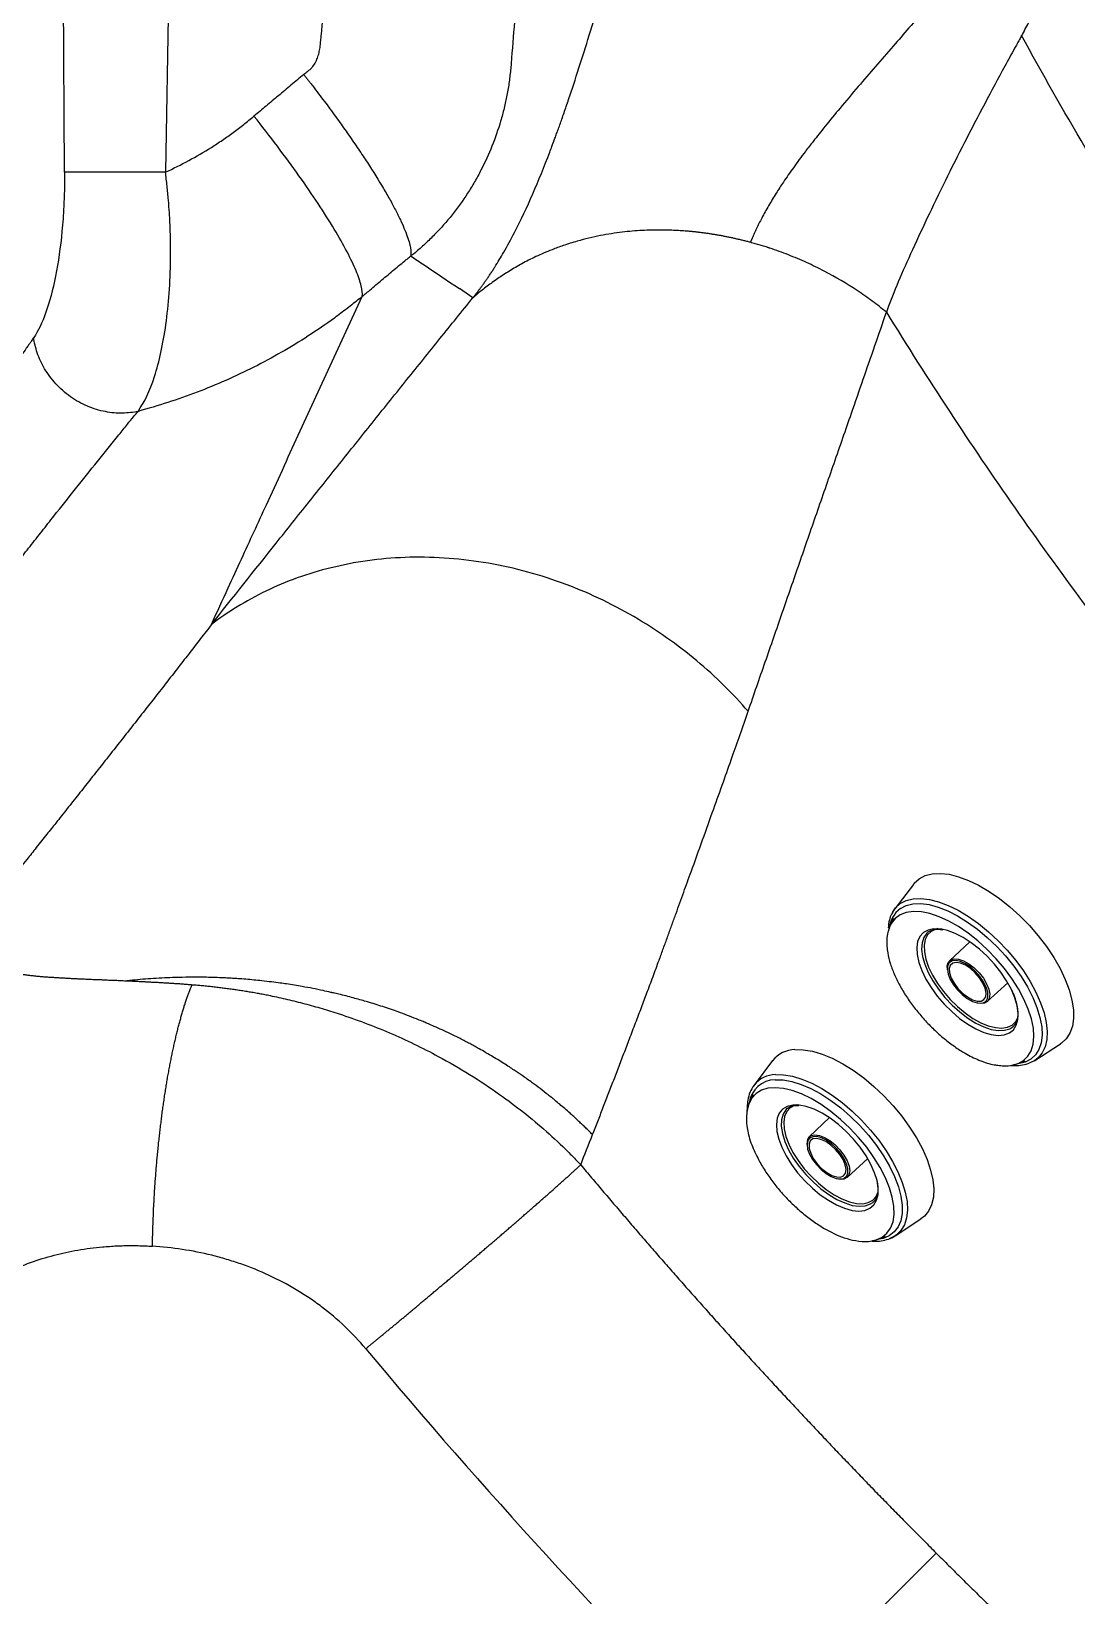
# Model space of a CAD drawing. Extents: x 398 to 508, y 623 to 782.
# Drawn here: x 464.03 to 472.69, y 697.71 to 710.67 of the extents above; entities that cross this region are included whole.
import ezdxf

# ---------------------------------------------------------------- set-up
doc = ezdxf.new("R2010")
doc.units = 0
doc.header["$MEASUREMENT"] = 0
doc.layers.add('GEOMETRY', color=2, linetype='Continuous', lineweight=25)

msp = doc.modelspace()

# ---------------------------------------------------------------- linework, layer by layer
at = {"layer": 'GEOMETRY'}
for p, q in [((464.306, 709.504), (464.242, 721.917)), ((465.341, 721.517), (465.142, 709.504)), ((466.749, 708.456), (466.772, 708.475)), ((467.688, 708.464), (467.576, 708.54)), ((471.336, 703.606), (471.182, 703.404)), ((471.162, 703.372), (471.182, 703.404)), ((471.144, 703.268), (471.133, 703.236)), ((471.144, 703.268), (471.133, 703.239)), ((471.172, 703.324), (471.144, 703.268)), ((471.803, 703.131), (471.635, 702.973)), ((471.947, 702.635), (472.118, 702.789)), ((472.158, 702.426), (472.164, 702.431)), ((472.341, 702.148), (472.554, 702.286)), ((470.169, 702.146), (470.017, 701.943)), ((472.202, 702.122), (472.261, 702.145)), ((472.309, 702.133), (472.341, 702.148)), ((470.008, 701.863), (469.981, 701.806)), ((470.292, 701.751), (470.286, 701.746)), ((470.64, 701.674), (470.473, 701.515)), ((470.476, 701.504), (470.464, 701.489)), ((470.788, 701.179), (470.958, 701.335)), ((470.781, 701.188), (470.784, 701.193)), ((471, 700.972), (471.006, 700.977)), ((471.185, 700.696), (471.398, 700.835)), ((470.992, 700.653), (471.046, 700.668)), ((471.046, 700.669), (471.105, 700.692)), ((471.524, 698.068), (469.866, 696.41))]:
    msp.add_line(p, q, dxfattribs=at)
at = {"layer": 'GEOMETRY', "flags": 128}
for points in [[(471.336, 703.606), (471.343, 703.615), (471.384, 703.652)], [(471.384, 703.652), (471.434, 703.678), (471.492, 703.693), (471.558, 703.696), (471.631, 703.689), (471.708, 703.669), (471.791, 703.639), (471.875, 703.599), (471.962, 703.548), (472.049, 703.488), (472.134, 703.421), (472.217, 703.346), (472.296, 703.265), (472.37, 703.179), (472.438, 703.09), (472.498, 703), (472.55, 702.909), (472.593, 702.819), (472.626, 702.731), (472.649, 702.647), (472.661, 702.568), (472.662, 702.496), (472.653, 702.431), (472.632, 702.374), (472.602, 702.327), (472.561, 702.29), (472.554, 702.286)], [(471.182, 703.404), (471.188, 703.411), (471.227, 703.447)], [(471.227, 703.447), (471.276, 703.473), (471.333, 703.487), (471.397, 703.49), (471.468, 703.481), (471.544, 703.462), (471.624, 703.431), (471.707, 703.391), (471.791, 703.34), (471.875, 703.281), (471.957, 703.213), (472.037, 703.139), (472.113, 703.06), (472.183, 702.976), (472.247, 702.889), (472.303, 702.801), (472.351, 702.713), (472.389, 702.626), (472.418, 702.542), (472.436, 702.462), (472.444, 702.388), (472.441, 702.321), (472.427, 702.261), (472.402, 702.21), (472.368, 702.169), (472.341, 702.148)], [(471.228, 703.406), (471.276, 703.431), (471.332, 703.445), (471.396, 703.447), (471.466, 703.438), (471.541, 703.418), (471.62, 703.387), (471.702, 703.345), (471.785, 703.294), (471.867, 703.234), (471.948, 703.166), (472.026, 703.092), (472.099, 703.013), (472.167, 702.929), (472.228, 702.843), (472.281, 702.756), (472.325, 702.67), (472.359, 702.585), (472.384, 702.504), (472.398, 702.427), (472.401, 702.357), (472.393, 702.294), (472.375, 702.239), (472.346, 702.194), (472.308, 702.158), (472.26, 702.133), (472.204, 702.12), (472.192, 702.118)], [(472.251, 702.656), (472.205, 702.741), (472.151, 702.826), (472.089, 702.91), (472.021, 702.99), (471.948, 703.067), (471.87, 703.137), (471.79, 703.201), (471.709, 703.256), (471.628, 703.302), (471.549, 703.338), (471.473, 703.364), (471.402, 703.378), (471.336, 703.382), (471.277, 703.373), (471.227, 703.354), (471.185, 703.324), (471.153, 703.283), (471.144, 703.268)], [(471.57, 703.234), (471.557, 703.236), (471.503, 703.237), (471.457, 703.227), (471.419, 703.206), (471.39, 703.174), (471.371, 703.132), (471.364, 703.082), (471.367, 703.024), (471.381, 702.96), (471.405, 702.892), (471.439, 702.822), (471.482, 702.751), (471.533, 702.681), (471.59, 702.614), (471.653, 702.552), (471.718, 702.496), (471.786, 702.448), (471.853, 702.409), (471.919, 702.38), (471.981, 702.362), (472.038, 702.355), (472.088, 702.36), (472.131, 702.376), (472.164, 702.402), (472.188, 702.439), (472.201, 702.486), (472.204, 702.54), (472.195, 702.601), (472.176, 702.667), (472.147, 702.736), (472.147, 702.736)], [(471.45, 703.205), (471.446, 703.201), (471.421, 703.166), (471.407, 703.122), (471.403, 703.069), (471.411, 703.009), (471.43, 702.944), (471.458, 702.876), (471.497, 702.806), (471.543, 702.737), (471.597, 702.669), (471.657, 702.606), (471.72, 702.549), (471.786, 702.498), (471.853, 702.457), (471.918, 702.425), (471.981, 702.404), (472.038, 702.395), (472.089, 702.397), (472.133, 702.41), (472.158, 702.426)], [(471.482, 703.216), (471.453, 703.187), (471.434, 703.149), (471.425, 703.101), (471.427, 703.046), (471.439, 702.986), (471.462, 702.92), (471.495, 702.853), (471.536, 702.785), (471.585, 702.718), (471.64, 702.653), (471.701, 702.594), (471.764, 702.541), (471.829, 702.496), (471.894, 702.46), (471.956, 702.434), (472.015, 702.419), (472.068, 702.415), (472.115, 702.422), (472.153, 702.44), (472.183, 702.469), (472.202, 702.508), (472.203, 702.513)], [(471.539, 703.239), (471.521, 703.234), (471.482, 703.216)], [(472.147, 702.736), (472.108, 702.807), (472.061, 702.878), (472.006, 702.946), (471.946, 703.011), (471.882, 703.07), (471.815, 703.122), (471.748, 703.166), (471.681, 703.2), (471.617, 703.224), (471.57, 703.234)], [(471.617, 702.897), (471.616, 702.93), (471.625, 702.96), (471.645, 702.98), (471.673, 702.989), (471.71, 702.986), (471.751, 702.972), (471.795, 702.947), (471.839, 702.914), (471.879, 702.873), (471.915, 702.828), (471.942, 702.782), (471.96, 702.737), (471.968, 702.696), (471.964, 702.662), (471.949, 702.637), (471.925, 702.622), (471.892, 702.619), (471.87, 702.623)], [(471.617, 702.922), (471.617, 702.901), (471.624, 702.862), (471.641, 702.819), (471.667, 702.775), (471.701, 702.732), (471.74, 702.693), (471.782, 702.661), (471.824, 702.637), (471.863, 702.624), (471.898, 702.621), (471.912, 702.624)], [(471.632, 702.908), (471.635, 702.872), (471.648, 702.83), (471.672, 702.787), (471.704, 702.744), (471.742, 702.705), (471.783, 702.673), (471.824, 702.65), (471.863, 702.639), (471.896, 702.639), (471.92, 702.651), (471.935, 702.673), (471.938, 702.706), (471.93, 702.745), (471.912, 702.787), (471.883, 702.831), (471.848, 702.873), (471.808, 702.908), (471.766, 702.936), (471.726, 702.953), (471.69, 702.959), (471.661, 702.953), (471.641, 702.935), (471.632, 702.908)], [(471.953, 702.677), (471.951, 702.714), (471.939, 702.755), (471.917, 702.799), (471.887, 702.843), (471.85, 702.884), (471.81, 702.92), (471.767, 702.948), (471.726, 702.967), (471.689, 702.975), (471.657, 702.972), (471.643, 702.965)], [(472.202, 702.122), (472.247, 702.147), (472.284, 702.182), (472.311, 702.228), (472.328, 702.283), (472.334, 702.346), (472.329, 702.416), (472.313, 702.492), (472.287, 702.572), (472.251, 702.656)], [(470.355, 702.237), (470.424, 702.236), (470.5, 702.224), (470.58, 702.2), (470.664, 702.165), (470.75, 702.12), (470.837, 702.066), (470.924, 702.003), (471.009, 701.932), (471.09, 701.855), (471.168, 701.772), (471.239, 701.686), (471.304, 701.596), (471.362, 701.506), (471.41, 701.415), (471.449, 701.326), (471.478, 701.24), (471.497, 701.159), (471.504, 701.083), (471.501, 701.014), (471.487, 700.953), (471.462, 700.9), (471.427, 700.858), (471.398, 700.835)], [(472.164, 702.111), (472.201, 702.122), (472.202, 702.122)], [(472.341, 702.148), (472.324, 702.139), (472.313, 702.133)], [(470.19, 701.987), (470.256, 701.986), (470.328, 701.973), (470.405, 701.949), (470.486, 701.915), (470.568, 701.87), (470.652, 701.816), (470.734, 701.754), (470.814, 701.684), (470.891, 701.609), (470.963, 701.528), (471.029, 701.444), (471.088, 701.358), (471.138, 701.271), (471.179, 701.186), (471.211, 701.102), (471.232, 701.023), (471.243, 700.948), (471.242, 700.881), (471.231, 700.82), (471.209, 700.769), (471.177, 700.727), (471.135, 700.695), (471.084, 700.674), (471.053, 700.667)], [(470.193, 702.03), (470.261, 702.028), (470.334, 702.016), (470.412, 701.992), (470.494, 701.958), (470.577, 701.914), (470.662, 701.86), (470.746, 701.798), (470.828, 701.728), (470.907, 701.652), (470.981, 701.571), (471.049, 701.486), (471.11, 701.399), (471.164, 701.311), (471.208, 701.224), (471.243, 701.138), (471.268, 701.056), (471.283, 700.978), (471.286, 700.907), (471.279, 700.843), (471.261, 700.787), (471.233, 700.74), (471.195, 700.703), (471.185, 700.696)], [(471.161, 701.014), (471.138, 701.093), (471.104, 701.175), (471.061, 701.26), (471.009, 701.345), (470.949, 701.429), (470.882, 701.51), (470.809, 701.587), (470.733, 701.659), (470.653, 701.725), (470.572, 701.782), (470.49, 701.831), (470.41, 701.87), (470.333, 701.898), (470.259, 701.916), (470.192, 701.922), (470.131, 701.917), (470.078, 701.901), (470.033, 701.874), (469.998, 701.836), (469.973, 701.788), (469.959, 701.732), (469.958, 701.728)], [(470.372, 701.78), (470.336, 701.778), (470.29, 701.767), (470.253, 701.744), (470.225, 701.712), (470.208, 701.669), (470.201, 701.618), (470.205, 701.56), (470.22, 701.496), (470.246, 701.428), (470.281, 701.358), (470.325, 701.287), (470.377, 701.218), (470.436, 701.151), (470.499, 701.09), (470.565, 701.035), (470.633, 700.989), (470.7, 700.951), (470.766, 700.923), (470.828, 700.906), (470.885, 700.9), (470.934, 700.906), (470.976, 700.923), (471.009, 700.951), (471.031, 700.989), (471.043, 701.036), (471.045, 701.091), (471.035, 701.152), (471.035, 701.152)], [(470.286, 701.746), (470.279, 701.738), (470.256, 701.702), (470.243, 701.656), (470.241, 701.602), (470.251, 701.542), (470.271, 701.477), (470.302, 701.408), (470.341, 701.339), (470.39, 701.27), (470.445, 701.203), (470.505, 701.141), (470.57, 701.085), (470.636, 701.036), (470.703, 700.996), (470.768, 700.967), (470.83, 700.947), (470.887, 700.94), (470.937, 700.943), (470.98, 700.959), (471, 700.972)], [(470.369, 701.779), (470.352, 701.774), (470.315, 701.754), (470.287, 701.724), (470.269, 701.684), (470.262, 701.636), (470.265, 701.58), (470.28, 701.519), (470.304, 701.453), (470.338, 701.386), (470.381, 701.318), (470.432, 701.251), (470.488, 701.188), (470.549, 701.13), (470.613, 701.079), (470.679, 701.035), (470.743, 701.001), (470.806, 700.976), (470.864, 700.963), (470.917, 700.961), (470.962, 700.97), (470.999, 700.99), (471.027, 701.02), (471.045, 701.06), (471.045, 701.061)], [(471.035, 701.152), (471.014, 701.218), (470.984, 701.287), (470.944, 701.358), (470.896, 701.428), (470.841, 701.496), (470.78, 701.56), (470.715, 701.618), (470.647, 701.669), (470.579, 701.712), (470.513, 701.745), (470.449, 701.767), (470.389, 701.778), (470.372, 701.78)], [(470.464, 701.489), (470.461, 701.483), (470.455, 701.452), (470.46, 701.414), (470.475, 701.372), (470.5, 701.328), (470.532, 701.285), (470.571, 701.245), (470.612, 701.211), (470.655, 701.186), (470.695, 701.17), (470.731, 701.165), (470.758, 701.17)], [(470.467, 701.508), (470.489, 701.525), (470.519, 701.532), (470.557, 701.527), (470.599, 701.51), (470.644, 701.484), (470.687, 701.448), (470.727, 701.407), (470.761, 701.362), (470.787, 701.315), (470.803, 701.271), (470.808, 701.232), (470.802, 701.2), (470.785, 701.177), (470.759, 701.165), (470.724, 701.164), (470.711, 701.167)], [(470.482, 701.481), (470.472, 701.454), (470.473, 701.419), (470.485, 701.379), (470.507, 701.335), (470.539, 701.292), (470.576, 701.253), (470.618, 701.22), (470.659, 701.196), (470.699, 701.183), (470.732, 701.182), (470.758, 701.193), (470.774, 701.214), (470.778, 701.245), (470.772, 701.283), (470.754, 701.326), (470.727, 701.369), (470.692, 701.411), (470.652, 701.447), (470.611, 701.476), (470.57, 701.494), (470.533, 701.502), (470.503, 701.497), (470.482, 701.481)], [(470.784, 701.193), (470.792, 701.215), (470.793, 701.249), (470.783, 701.289), (470.763, 701.333), (470.734, 701.377), (470.698, 701.419), (470.658, 701.456), (470.616, 701.486), (470.574, 701.506), (470.535, 701.517), (470.502, 701.516), (470.477, 701.505), (470.476, 701.504)], [(470.758, 701.17), (470.761, 701.171), (470.781, 701.188)], [(470.996, 700.655), (471.028, 700.662), (471.077, 700.684), (471.117, 700.716), (471.147, 700.759), (471.167, 700.811), (471.176, 700.872), (471.174, 700.94), (471.161, 701.014)], [(471.185, 700.696), (471.147, 700.676), (471.134, 700.671)]]:
    msp.add_lwpolyline(points, dxfattribs=at)
at = {"layer": 'GEOMETRY'}
for centre, radius, start, end in [((471.369, 703.221), 0.233, 127.2675, 176.7444), ((471.677, 702.916), 0.0599, 125.0883, 174.7499), ((471.896, 702.679), 0.0575, 286.8032, 358.3775), ((470.359, 701.995), 0.242, 90.9179, 141.5879), ((470.195, 701.767), 0.221, 91.2597, 172.3044), ((470.197, 701.8), 0.23, 90.8763, 141.6295), ((470.552, 701.459), 0.0985, 150.0693, 191.5702)]:
    msp.add_arc(centre, radius, start, end, dxfattribs=at)
msp.add_ellipse((507.181, 733.725), major_axis=(37.315, 37.315), ratio=0.984922, start_param=3.054204, end_param=3.141593, dxfattribs=at)
for points, knots in [([(466.287, 710.313), (466.298, 710.322), (466.31, 710.332), (466.328, 710.346), (466.333, 710.35), (466.345, 710.359), (466.35, 710.365), (466.365, 710.381), (466.374, 710.394), (466.389, 710.421), (466.395, 710.435), (466.406, 710.463), (466.41, 710.478), (466.417, 710.508), (466.42, 710.523), (466.423, 710.545), (466.424, 710.553), (466.425, 710.568), (466.428, 710.591), (466.442, 710.735), (466.456, 710.871), (466.491, 711.235), (466.515, 711.478), (466.584, 712.206), (466.629, 712.692), (466.72, 713.663), (466.766, 714.148), (466.837, 714.876), (466.861, 715.119), (466.897, 715.483), (466.909, 715.604), (466.934, 715.847), (466.946, 715.968), (466.958, 716.089)], [0, 0, 0, 0, 0.007812, 0.007812, 0.011719, 0.011719, 0.015625, 0.015625, 0.023437, 0.023437, 0.03125, 0.03125, 0.039062, 0.039062, 0.046875, 0.046875, 0.050781, 0.050781, 0.054687, 0.0625, 0.125, 0.125, 0.25, 0.25, 0.5, 0.5, 0.75, 0.75, 0.875, 0.875, 0.9375, 0.9375, 1, 1, 1, 1]), ([(468.22, 715.896), (468.22, 715.78), (468.22, 715.665), (468.22, 715.434), (468.219, 715.319), (468.216, 714.972), (468.213, 714.742), (468.199, 714.05), (468.185, 713.588), (468.148, 712.665), (468.125, 712.204), (468.085, 711.513), (468.07, 711.282), (468.038, 710.822), (468.02, 710.592), (468.001, 710.362)], [0, 0, 0, 0, 0.0625, 0.0625, 0.125, 0.125, 0.25, 0.25, 0.5, 0.5, 0.75, 0.75, 0.875, 0.875, 1, 1, 1, 1]), ([(468.364, 709.776), (468.369, 709.788), (468.378, 709.814), (468.393, 709.854), (468.408, 709.898), (468.425, 709.945), (468.443, 709.996), (468.461, 710.05), (468.481, 710.108), (468.523, 710.235), (468.588, 710.433), (468.673, 710.706), (468.758, 710.983), (468.864, 711.332), (468.982, 711.719), (469.126, 712.172), (469.271, 712.6), (469.409, 712.973), (469.522, 713.26), (469.615, 713.483), (469.696, 713.667), (469.757, 713.798), (469.791, 713.871), (469.827, 713.945), (469.87, 714.033), (469.925, 714.14), (469.978, 714.243), (470.032, 714.341), (470.084, 714.436), (470.137, 714.527), (470.188, 714.613), (470.238, 714.696), (470.272, 714.75), (470.289, 714.776)], [0, 0, 0, 0, 0.008115, 0.016892, 0.026332, 0.036436, 0.047205, 0.058643, 0.070749, 0.083527, 0.138282, 0.193222, 0.248281, 0.303367, 0.398967, 0.473652, 0.566472, 0.647373, 0.691219, 0.735064, 0.779047, 0.801066, 0.813388, 0.823104, 0.845504, 0.867216, 0.88824, 0.908578, 0.92823, 0.947198, 0.965481, 0.983081, 1, 1, 1, 1]), ([(472.252, 710.671), (472.262, 710.689), (472.282, 710.726), (472.313, 710.78), (472.344, 710.834), (472.376, 710.889), (472.407, 710.942), (472.439, 710.996), (472.472, 711.049), (472.504, 711.102), (472.537, 711.155), (472.57, 711.208), (472.603, 711.26), (472.637, 711.313), (472.671, 711.365), (472.705, 711.417), (472.739, 711.468), (472.774, 711.52), (472.808, 711.571), (472.843, 711.622), (472.878, 711.673), (472.914, 711.723), (472.949, 711.774), (472.985, 711.824), (473.021, 711.874), (473.057, 711.924), (473.093, 711.974), (473.129, 712.024), (473.166, 712.074), (473.203, 712.123), (473.239, 712.172), (473.276, 712.222), (473.314, 712.271), (473.351, 712.32), (473.388, 712.368), (473.426, 712.417), (473.463, 712.466), (473.501, 712.514), (473.539, 712.563), (473.577, 712.611), (473.615, 712.659), (473.653, 712.708), (473.691, 712.756), (473.729, 712.804), (473.768, 712.852), (473.806, 712.9), (473.845, 712.948), (473.883, 712.996), (473.922, 713.043), (473.96, 713.091), (473.999, 713.139), (474.038, 713.187), (474.077, 713.234), (474.115, 713.282), (474.154, 713.33), (474.193, 713.377), (474.232, 713.425), (474.271, 713.473), (474.309, 713.52), (474.371, 713.597), (474.456, 713.701), (474.564, 713.835), (474.672, 713.969), (474.779, 714.103), (474.886, 714.238), (474.992, 714.374), (475.061, 714.465), (475.096, 714.51)], [0, 0, 0, 0, 0.012899, 0.025792, 0.03868, 0.051563, 0.064443, 0.077319, 0.090192, 0.103063, 0.115931, 0.128797, 0.141662, 0.154526, 0.167389, 0.180251, 0.193113, 0.205975, 0.218837, 0.231699, 0.244562, 0.257426, 0.27029, 0.283156, 0.296023, 0.308892, 0.321762, 0.334635, 0.347509, 0.360385, 0.373263, 0.386143, 0.399026, 0.41191, 0.424796, 0.437685, 0.450575, 0.463467, 0.47636, 0.489255, 0.502151, 0.515048, 0.527947, 0.540847, 0.553749, 0.566653, 0.579559, 0.592467, 0.605377, 0.618288, 0.631202, 0.644117, 0.657035, 0.669953, 0.682873, 0.695794, 0.708716, 0.721638, 0.73456, 0.747482, 0.783569, 0.819652, 0.855733, 0.891808, 0.927876, 0.963941, 1, 1, 1, 1]), ([(472.999, 713.054), (472.992, 713.041), (472.978, 713.013), (472.955, 712.971), (472.932, 712.927), (472.908, 712.883), (472.883, 712.838), (472.858, 712.792), (472.831, 712.745), (472.803, 712.698), (472.774, 712.649), (472.745, 712.599), (472.714, 712.549), (472.682, 712.498), (472.65, 712.446), (472.613, 712.389), (472.56, 712.307), (472.476, 712.181), (472.349, 711.999), (472.176, 711.763), (471.969, 711.496), (471.769, 711.25), (471.594, 711.041), (471.445, 710.867), (471.303, 710.703), (471.111, 710.482), (470.919, 710.261), (470.734, 710.042), (470.61, 709.891), (470.515, 709.772), (470.427, 709.657), (470.344, 709.545), (470.264, 709.43), (470.207, 709.343), (470.167, 709.277), (470.136, 709.226), (470.107, 709.175), (470.081, 709.126), (470.057, 709.08), (470.036, 709.038), (470.018, 708.997), (470.001, 708.959), (469.991, 708.935), (469.986, 708.923)], [0, 0, 0, 0, 0.007717, 0.015649, 0.023794, 0.032154, 0.040727, 0.049513, 0.058513, 0.067725, 0.077151, 0.086789, 0.096641, 0.106706, 0.116986, 0.127479, 0.140746, 0.166193, 0.203785, 0.253519, 0.316125, 0.378777, 0.420494, 0.462044, 0.503421, 0.540996, 0.627397, 0.674755, 0.715916, 0.750892, 0.77413, 0.812638, 0.847233, 0.874576, 0.890121, 0.905686, 0.921245, 0.936933, 0.950624, 0.963779, 0.976395, 0.98847, 1, 1, 1, 1]), ([(472.252, 710.671), (472.249, 710.665), (472.243, 710.654), (472.236, 710.642), (472.232, 710.636), (472.232, 710.635)], [0.500362264, 0.500362264, 0.500362264, 0.500362264, 0.50390625, 0.5078125, 0.508335282, 0.508335282, 0.508335282, 0.508335282]), ([(472.232, 710.635), (472.229, 710.63), (472.223, 710.619), (472.211, 710.596), (472.194, 710.566), (472.154, 710.494), (472.066, 710.332), (471.926, 710.072), (471.758, 709.751), (471.597, 709.429), (471.446, 709.116), (471.309, 708.822), (471.193, 708.558), (471.135, 708.41), (471.112, 708.344)], [0.5083353, 0.5083353, 0.5083353, 0.5083353, 0.5117188, 0.515625, 0.5234375, 0.53125, 0.5625, 0.625, 0.6875, 0.75, 0.8125, 0.875, 0.9375, 1, 1, 1, 1]), ([(484.086, 698.807), (483.774, 698.977), (483.466, 699.151), (482.856, 699.511), (482.554, 699.697), (481.659, 700.269), (481.076, 700.671), (480.222, 701.307), (479.941, 701.524), (479.525, 701.859), (479.386, 701.971), (479.113, 702.199), (478.977, 702.314), (478.306, 702.894), (477.788, 703.375), (476.791, 704.371), (476.312, 704.885), (475.391, 705.947), (474.95, 706.494), (474.106, 707.622), (473.703, 708.202), (473.224, 708.949), (473.129, 709.099), (472.942, 709.402), (472.85, 709.554), (472.578, 710.014), (472.402, 710.323), (472.232, 710.635)], [0, 0, 0, 0, 0.0625, 0.0625, 0.125, 0.125, 0.25, 0.25, 0.3125, 0.3125, 0.34375, 0.34375, 0.375, 0.375, 0.5, 0.5, 0.625, 0.625, 0.75, 0.75, 0.875, 0.875, 0.90625, 0.90625, 0.9375, 0.9375, 1, 1, 1, 1]), ([(466.287, 710.313), (466.252, 710.283), (466.182, 710.225), (466.078, 710.138), (465.976, 710.052), (465.909, 709.996), (465.875, 709.968)], [0, 0, 0, 0, 0.256262, 0.508349, 0.756261, 1, 1, 1, 1]), ([(466.287, 710.313), (466.292, 710.306), (466.303, 710.292), (466.319, 710.272), (466.334, 710.253), (466.348, 710.235), (466.361, 710.218), (466.373, 710.202), (466.398, 710.169), (466.434, 710.122), (466.498, 710.037), (466.573, 709.934), (466.66, 709.811), (466.74, 709.695), (466.841, 709.543), (466.929, 709.401), (467.004, 709.271), (467.053, 709.18), (467.093, 709.097), (467.126, 709.022), (467.151, 708.955), (467.164, 708.91), (467.17, 708.881), (467.173, 708.865), (467.175, 708.85), (467.175, 708.836), (467.175, 708.823), (467.174, 708.815), (467.174, 708.811)], [0, 0, 0, 0, 0.010402, 0.020325, 0.02977, 0.038736, 0.047224, 0.055233, 0.062763, 0.095353, 0.125255, 0.190936, 0.250702, 0.314762, 0.375319, 0.500409, 0.563615, 0.625115, 0.688276, 0.7502, 0.813041, 0.875018, 0.896005, 0.916929, 0.937791, 0.95859, 0.979326, 1, 1, 1, 1]), ([(468.001, 710.362), (467.999, 710.344), (467.997, 710.325), (467.993, 710.289), (467.991, 710.27), (467.983, 710.215), (467.977, 710.179), (467.963, 710.106), (467.955, 710.07), (467.938, 709.998), (467.928, 709.963), (467.876, 709.786), (467.822, 709.65), (467.738, 709.488), (467.721, 709.456), (467.684, 709.392), (467.664, 709.36), (467.604, 709.268), (467.561, 709.208), (467.47, 709.094), (467.422, 709.039), (467.345, 708.961), (467.319, 708.935), (467.278, 708.897), (467.265, 708.885), (467.237, 708.861), (467.223, 708.849), (467.209, 708.837)], [0, 0, 0, 0, 0.03125, 0.03125, 0.0625, 0.0625, 0.125, 0.125, 0.1875, 0.1875, 0.25, 0.25, 0.5, 0.5, 0.5625, 0.5625, 0.625, 0.625, 0.75, 0.75, 0.875, 0.875, 0.9375, 0.9375, 0.96875, 0.96875, 1, 1, 1, 1]), ([(465.142, 709.504), (465.272, 709.564), (465.399, 709.632), (465.553, 709.729), (465.583, 709.749), (465.644, 709.79), (465.703, 709.832), (465.761, 709.876), (465.804, 709.91), (465.819, 709.922), (465.847, 709.945), (465.861, 709.956), (465.875, 709.968)], [0, 0, 0, 0, 0.5, 0.5, 0.625, 0.625, 0.75, 0.875, 0.875, 0.9375, 0.9375, 1, 1, 1, 1]), ([(466.772, 708.475), (466.774, 708.498), (466.771, 708.527), (466.754, 708.598), (466.74, 708.64), (466.701, 708.734), (466.676, 708.787), (466.615, 708.903), (466.58, 708.965), (466.499, 709.099), (466.455, 709.17), (466.357, 709.318), (466.304, 709.395), (466.191, 709.554), (466.131, 709.635), (466.007, 709.801), (465.942, 709.884), (465.875, 709.968)], [0, 0, 0, 0, 0.125, 0.125, 0.25, 0.25, 0.375, 0.375, 0.5, 0.5, 0.625, 0.625, 0.75, 0.75, 0.875, 0.875, 1, 1, 1, 1]), ([(467.706, 708.486), (467.711, 708.492), (467.721, 708.506), (467.737, 708.526), (467.752, 708.547), (467.768, 708.569), (467.785, 708.592), (467.801, 708.615), (467.818, 708.639), (467.835, 708.665), (467.852, 708.691), (467.888, 708.748), (467.95, 708.85), (468.057, 709.046), (468.186, 709.319), (468.285, 709.566), (468.344, 709.721), (468.357, 709.756), (468.364, 709.776)], [0, 0, 0, 0, 0.020172, 0.040779, 0.061819, 0.083293, 0.105199, 0.127536, 0.150303, 0.173499, 0.197122, 0.221169, 0.326829, 0.459197, 0.695035, 0.930455, 0.962166, 1, 1, 1, 1]), ([(464.306, 709.504), (464.306, 709.478), (464.306, 709.452), (464.306, 709.413), (464.305, 709.4), (464.305, 709.373), (464.305, 709.36), (464.304, 709.321), (464.303, 709.298), (464.301, 709.256), (464.3, 709.239), (464.298, 709.186), (464.296, 709.151), (464.291, 709.083), (464.288, 709.049), (464.272, 708.882), (464.254, 708.756), (464.209, 708.53), (464.182, 708.429), (464.121, 708.258), (464.087, 708.187), (464.051, 708.134)], [0, 0, 0, 0, 0.03125, 0.03125, 0.046875, 0.046875, 0.0625, 0.0625, 0.09375, 0.09375, 0.125, 0.125, 0.1875, 0.1875, 0.25, 0.25, 0.5, 0.5, 0.75, 0.75, 1, 1, 1, 1]), ([(465.142, 709.504), (465.102, 709.504), (465.061, 709.504), (464.975, 709.504), (464.931, 709.504), (464.843, 709.504), (464.799, 709.504), (464.712, 709.504), (464.67, 709.504), (464.59, 709.504), (464.552, 709.504), (464.484, 709.504), (464.452, 709.504), (464.397, 709.504), (464.374, 709.504), (464.334, 709.504), (464.318, 709.504), (464.306, 709.504)], [0, 0, 0, 0, 0.125, 0.125, 0.25, 0.25, 0.375, 0.375, 0.5, 0.5, 0.625, 0.625, 0.75, 0.75, 0.875, 0.875, 1, 1, 1, 1]), ([(464.915, 707.523), (464.965, 707.594), (465.012, 707.692), (465.09, 707.934), (465.123, 708.079), (465.168, 708.406), (465.182, 708.589), (465.185, 708.834), (465.185, 708.884), (465.183, 708.985), (465.181, 709.035), (465.178, 709.114), (465.176, 709.139), (465.172, 709.2), (465.17, 709.235), (465.165, 709.292), (465.163, 709.312), (465.159, 709.351), (465.157, 709.37), (465.151, 709.428), (465.147, 709.466), (465.142, 709.504)], [0, 0, 0, 0, 0.25, 0.25, 0.5, 0.5, 0.75, 0.75, 0.8125, 0.8125, 0.875, 0.875, 0.90625, 0.90625, 0.9375, 0.9375, 0.953125, 0.953125, 0.96875, 0.96875, 1, 1, 1, 1]), ([(469.986, 708.923), (469.976, 708.925), (469.956, 708.931), (469.926, 708.938), (469.896, 708.945), (469.866, 708.952), (469.837, 708.959), (469.807, 708.965), (469.777, 708.971), (469.748, 708.977), (469.719, 708.982), (469.69, 708.987), (469.661, 708.991), (469.632, 708.996), (469.603, 709), (469.574, 709.003), (469.545, 709.007), (469.517, 709.01), (469.489, 709.013), (469.46, 709.015), (469.432, 709.017), (469.404, 709.019), (469.377, 709.021), (469.349, 709.022), (469.321, 709.023), (469.294, 709.024), (469.267, 709.024), (469.199, 709.025), (469.084, 709.022), (468.919, 709.008), (468.739, 708.98), (468.576, 708.941), (468.442, 708.899), (468.35, 708.865), (468.254, 708.825), (468.152, 708.778), (468.059, 708.727), (467.99, 708.685), (467.941, 708.654), (467.894, 708.623), (467.849, 708.591), (467.806, 708.56), (467.765, 708.528), (467.726, 708.496), (467.701, 708.475), (467.689, 708.464)], [0, 0, 0, 0, 0.012466, 0.024866, 0.037202, 0.049474, 0.061682, 0.073827, 0.085909, 0.097929, 0.109888, 0.121785, 0.133622, 0.145398, 0.157113, 0.168769, 0.180365, 0.191902, 0.203379, 0.214798, 0.226157, 0.237458, 0.248701, 0.259885, 0.271011, 0.282079, 0.293088, 0.30404, 0.3649, 0.432834, 0.507839, 0.589949, 0.640672, 0.681808, 0.713335, 0.770533, 0.821839, 0.846491, 0.870452, 0.893724, 0.916314, 0.938228, 0.959474, 0.980061, 1, 1, 1, 1]), ([(467.209, 708.837), (467.209, 708.837), (467.209, 708.837), (467.209, 708.837), (467.208, 708.836), (467.207, 708.835), (467.206, 708.834), (467.206, 708.834), (467.206, 708.834), (467.206, 708.834)], [-0.00000006, -0.00000006, -0.00000006, -0.00000006, 0, 0, 0, 0.00009834481, 0.00009834481, 0.00009834481, 0.0000984048, 0.0000984048, 0.0000984048, 0.0000984048]), ([(471.112, 708.344), (471.075, 708.375), (470.997, 708.436), (470.829, 708.554), (470.647, 708.662), (470.452, 708.756), (470.326, 708.81), (470.224, 708.848), (470.172, 708.866), (470.144, 708.875), (470.14, 708.876), (470.135, 708.878), (470.13, 708.88), (470.12, 708.883), (470.099, 708.89), (470.066, 708.9), (470.032, 708.91), (470.006, 708.917), (469.992, 708.921), (469.986, 708.923)], [0, 0, 0, 0, 0.125, 0.25, 0.5, 0.625, 0.75, 0.8125, 0.873047, 0.875, 0.878906, 0.882812, 0.886719, 0.890625, 0.90625, 0.9375, 0.96875, 0.984375, 1, 1, 1, 1]), ([(466.772, 708.475), (466.774, 708.477), (466.776, 708.479), (466.78, 708.482), (466.782, 708.484), (466.788, 708.489), (466.793, 708.493), (466.805, 708.503), (466.814, 708.51), (466.839, 708.531), (466.856, 708.545), (466.906, 708.588), (466.939, 708.616), (467.006, 708.672), (467.039, 708.7), (467.09, 708.742), (467.107, 708.755), (467.132, 708.776), (467.14, 708.783), (467.153, 708.793), (467.157, 708.796), (467.164, 708.801), (467.166, 708.803), (467.17, 708.806), (467.172, 708.808), (467.175, 708.81)], [0, 0, 0, 0, 0.015625, 0.015625, 0.03125, 0.03125, 0.0625, 0.0625, 0.125, 0.125, 0.25, 0.25, 0.5, 0.5, 0.75, 0.75, 0.875, 0.875, 0.9375, 0.9375, 0.96875, 0.96875, 0.984375, 0.984375, 1, 1, 1, 1]), ([(467.174, 708.811), (467.174, 708.811), (467.174, 708.81), (467.174, 708.81), (467.174, 708.81)], [0, 0, 0, 0, 0.496736, 1, 1, 1, 1]), ([(467.175, 708.81), (467.211, 708.785), (467.248, 708.76), (467.382, 708.67), (467.479, 708.605), (467.576, 708.54), (467.576, 708.54), (467.576, 708.54)], [0.1625658, 0.1625658, 0.1625658, 0.1625658, 0.3175073, 0.3175073, 0.7362243, 0.7362243, 0.7362244, 0.7362244, 0.7362244, 0.7362244]), ([(466.749, 708.456), (466.715, 708.429), (466.68, 708.401), (466.611, 708.348), (466.576, 708.322), (466.47, 708.244), (466.398, 708.195), (466.252, 708.1), (466.177, 708.055), (466.027, 707.969), (465.951, 707.928), (465.721, 707.812), (465.564, 707.743), (465.244, 707.621), (465.081, 707.569), (464.915, 707.523)], [0, 0, 0, 0, 0.0625, 0.0625, 0.125, 0.125, 0.25, 0.25, 0.375, 0.375, 0.5, 0.5, 0.75, 0.75, 1, 1, 1, 1]), ([(465.523, 705.758), (465.569, 705.859), (465.652, 706.04), (465.77, 706.297), (465.875, 706.526), (466.032, 706.868), (466.242, 707.325), (466.507, 707.9), (466.683, 708.284), (466.772, 708.475)], [0, 0, 0, 0, 0.1117883, 0.1991859, 0.2834948, 0.3647091, 0.5764395, 0.7882029, 1, 1, 1, 1]), ([(465.523, 705.758), (465.701, 705.982), (465.88, 706.207), (466.149, 706.545), (466.239, 706.658), (466.419, 706.883), (466.509, 706.996), (466.689, 707.221), (466.78, 707.334), (466.96, 707.56), (467.051, 707.673), (467.187, 707.843), (467.233, 707.899), (467.324, 708.012), (467.369, 708.069), (467.506, 708.238), (467.597, 708.351), (467.688, 708.464)], [0, 0, 0, 0, 0.25, 0.25, 0.375, 0.375, 0.5, 0.5, 0.625, 0.625, 0.75, 0.75, 0.8125, 0.8125, 0.875, 0.875, 1, 1, 1, 1]), ([(467.689, 708.464), (467.691, 708.468), (467.697, 708.475), (467.703, 708.482), (467.706, 708.486)], [0, 0, 0, 0, 0.496872, 1, 1, 1, 1]), ([(469.967, 705.039), (469.991, 705.107), (470.038, 705.244), (470.109, 705.448), (470.18, 705.652), (470.274, 705.924), (470.392, 706.266), (470.535, 706.678), (470.655, 707.025), (470.751, 707.301), (470.832, 707.533), (470.92, 707.788), (471.017, 708.067), (471.081, 708.252), (471.112, 708.344)], [0, 0, 0, 0, 0.062935, 0.125523, 0.187764, 0.249659, 0.374557, 0.499431, 0.624435, 0.688331, 0.749527, 0.834421, 0.917912, 1, 1, 1, 1]), ([(471.112, 708.344), (471.453, 707.791), (471.808, 707.25), (472.547, 706.193), (472.931, 705.678), (473.729, 704.672), (474.142, 704.181), (474.997, 703.225), (475.439, 702.76), (476.352, 701.854), (476.823, 701.413), (477.551, 700.772), (477.798, 700.562), (478.173, 700.251), (478.299, 700.148), (478.553, 699.945), (478.68, 699.844), (479.319, 699.346), (479.841, 698.964), (480.906, 698.232), (481.449, 697.882), (482.002, 697.548)], [0, 0, 0, 0, 0.125, 0.125, 0.25, 0.25, 0.375, 0.375, 0.5, 0.5, 0.625, 0.625, 0.6875, 0.6875, 0.71875, 0.71875, 0.75, 0.75, 0.875, 0.875, 1, 1, 1, 1]), ([(464.051, 708.134), (464.043, 708.122), (464.035, 708.112), (464.021, 708.09), (464.015, 708.082), (464.003, 708.065), (463.996, 708.055), (463.962, 708.007), (463.934, 707.969), (463.853, 707.853), (463.798, 707.776), (463.632, 707.542), (463.52, 707.384), (463.181, 706.903), (462.949, 706.573), (462.714, 706.229)], [0, 0, 0, 0, 0.03125, 0.03125, 0.046875, 0.046875, 0.0625, 0.0625, 0.125, 0.125, 0.25, 0.25, 0.5, 0.5, 1, 1, 1, 1]), ([(464.915, 707.523), (464.875, 707.514), (464.832, 707.509), (464.741, 707.507), (464.693, 707.511), (464.595, 707.53), (464.545, 707.545), (464.447, 707.587), (464.4, 707.613), (464.311, 707.676), (464.27, 707.712), (464.198, 707.791), (464.167, 707.833), (464.115, 707.919), (464.095, 707.964), (464.066, 708.051), (464.056, 708.094), (464.051, 708.134)], [0, 0, 0, 0, 0.125, 0.125, 0.25, 0.25, 0.375, 0.375, 0.5, 0.5, 0.625, 0.625, 0.75, 0.75, 0.875, 0.875, 1, 1, 1, 1]), ([(463.483, 705.708), (463.499, 705.729), (463.532, 705.772), (463.58, 705.836), (463.629, 705.9), (463.678, 705.963), (463.727, 706.027), (463.776, 706.09), (463.825, 706.153), (463.874, 706.216), (463.923, 706.28), (463.972, 706.343), (464.021, 706.405), (464.07, 706.468), (464.12, 706.531), (464.169, 706.594), (464.262, 706.711), (464.399, 706.883), (464.548, 707.07), (464.668, 707.219), (464.739, 707.307), (464.792, 707.373), (464.832, 707.423), (464.873, 707.473), (464.902, 707.508), (464.915, 707.523)], [0, 0, 0, 0, 0.033075, 0.066252, 0.099534, 0.13292, 0.16641, 0.200005, 0.233705, 0.26751, 0.301422, 0.335439, 0.369563, 0.403793, 0.438131, 0.472576, 0.507128, 0.632797, 0.760825, 0.824079, 0.887728, 0.913094, 0.938615, 0.973962, 1, 1, 1, 1]), ([(469.967, 705.039), (469.842, 705.183), (469.7, 705.325), (469.462, 705.523), (469.379, 705.587), (469.205, 705.71), (469.114, 705.768), (468.926, 705.878), (468.828, 705.929), (468.628, 706.023), (468.526, 706.066), (468.316, 706.142), (468.209, 706.175), (467.994, 706.231), (467.885, 706.254), (467.667, 706.289), (467.558, 706.302), (467.341, 706.315), (467.233, 706.317), (467.021, 706.309), (466.916, 706.3), (466.712, 706.271), (466.612, 706.252), (466.418, 706.204), (466.324, 706.176), (466.143, 706.111), (466.056, 706.074), (465.807, 705.954), (465.656, 705.86), (465.523, 705.758)], [0, 0, 0, 0, 0.125, 0.125, 0.1875, 0.1875, 0.25, 0.25, 0.3125, 0.3125, 0.375, 0.375, 0.4375, 0.4375, 0.5, 0.5, 0.5625, 0.5625, 0.625, 0.625, 0.6875, 0.6875, 0.75, 0.75, 0.8125, 0.8125, 0.875, 0.875, 1, 1, 1, 1]), ([(465.523, 705.758), (465.493, 705.719), (465.433, 705.641), (465.343, 705.525), (465.253, 705.409), (465.162, 705.292), (465.071, 705.175), (464.979, 705.058), (464.887, 704.941), (464.794, 704.823), (464.702, 704.705), (464.609, 704.588), (464.515, 704.469), (464.422, 704.351), (464.328, 704.233), (464.241, 704.122), (464.155, 704.015), (464.076, 703.914), (464.002, 703.822), (463.948, 703.754), (463.912, 703.708), (463.876, 703.662), (463.82, 703.591), (463.749, 703.5), (463.664, 703.392), (463.57, 703.271), (463.463, 703.135), (463.354, 702.996), (463.255, 702.869), (463.166, 702.754), (463.109, 702.681), (463.082, 702.647)], [0, 0, 0, 0, 0.036905, 0.073879, 0.110923, 0.148038, 0.185225, 0.222485, 0.259819, 0.297228, 0.334713, 0.372272, 0.409906, 0.447615, 0.485397, 0.523252, 0.552971, 0.588272, 0.619481, 0.641295, 0.653724, 0.663231, 0.686042, 0.722143, 0.751646, 0.790683, 0.839886, 0.885411, 0.927266, 0.96546, 1, 1, 1, 1]), ([(468.991, 702.343), (469.008, 702.387), (469.041, 702.473), (469.089, 702.6), (469.137, 702.727), (469.186, 702.858), (469.231, 702.981), (469.27, 703.089), (469.304, 703.182), (469.337, 703.274), (469.37, 703.365), (469.402, 703.453), (469.433, 703.54), (469.464, 703.626), (469.517, 703.77), (469.589, 703.972), (469.678, 704.219), (469.76, 704.449), (469.833, 704.654), (469.901, 704.849), (469.945, 704.974), (469.967, 705.039)], [0, 0, 0, 0, 0.050107, 0.097936, 0.143488, 0.194824, 0.245533, 0.280972, 0.315789, 0.349984, 0.383557, 0.416509, 0.44884, 0.480551, 0.511641, 0.609874, 0.704098, 0.786252, 0.862828, 0.929725, 1, 1, 1, 1]), ([(471.181, 703.403), (471.163, 703.375), (471.135, 703.329), (471.129, 703.269), (471.127, 703.247)], [0, 0, 0, 0, 0.6275173, 1, 1, 1, 1]), ([(471.133, 703.236), (471.13, 703.227), (471.12, 703.201), (471.115, 703.152), (471.115, 703.094), (471.124, 703.027), (471.143, 702.948), (471.18, 702.853), (471.227, 702.759), (471.284, 702.665), (471.35, 702.574), (471.425, 702.485), (471.505, 702.403), (471.59, 702.327), (471.677, 702.261), (471.754, 702.212), (471.821, 702.176), (471.882, 702.148), (471.944, 702.126), (471.993, 702.113), (472.018, 702.11), (472.024, 702.109)], [0, 0, 0, 0, 0.027427, 0.080412, 0.127302, 0.168152, 0.236681, 0.302296, 0.366322, 0.429535, 0.492722, 0.555896, 0.619068, 0.682253, 0.745147, 0.806743, 0.847065, 0.888275, 0.939209, 0.984808, 1, 1, 1, 1]), ([(471.451, 703.204), (471.456, 703.209), (471.469, 703.221), (471.498, 703.23), (471.535, 703.236), (471.565, 703.232), (471.579, 703.23)], [0, 0, 0, 0, 0.212842, 0.486007, 0.747172, 1, 1, 1, 1]), ([(463.914, 702.868), (463.918, 702.868), (463.926, 702.866), (463.938, 702.864), (463.951, 702.862), (463.963, 702.86), (463.976, 702.858), (463.989, 702.856), (464.003, 702.855), (464.016, 702.853), (464.03, 702.851), (464.044, 702.85), (464.059, 702.848), (464.073, 702.847), (464.088, 702.845), (464.103, 702.844), (464.118, 702.843), (464.134, 702.841), (464.15, 702.84), (464.165, 702.839), (464.181, 702.838), (464.198, 702.837), (464.214, 702.836), (464.231, 702.835), (464.248, 702.834), (464.265, 702.833), (464.282, 702.832), (464.299, 702.831), (464.317, 702.83), (464.334, 702.829), (464.352, 702.828), (464.37, 702.827), (464.389, 702.826), (464.407, 702.825), (464.425, 702.824), (464.444, 702.823), (464.463, 702.823), (464.482, 702.822), (464.501, 702.821), (464.52, 702.82), (464.54, 702.819), (464.559, 702.818), (464.579, 702.818), (464.599, 702.817), (464.619, 702.816), (464.639, 702.815), (464.659, 702.814), (464.679, 702.813), (464.699, 702.812), (464.72, 702.812), (464.74, 702.811), (464.761, 702.81), (464.782, 702.809), (464.803, 702.808), (464.817, 702.807), (464.824, 702.807)], [0, 0, 0, 0, 0.018922, 0.0378139, 0.0566785, 0.0755183, 0.0943361, 0.1131344, 0.1319155, 0.1506817, 0.1694353, 0.1881784, 0.206913, 0.2256411, 0.2443644, 0.2630846, 0.2818035, 0.3005227, 0.3192434, 0.3379673, 0.3566955, 0.3754292, 0.3941696, 0.4129176, 0.4316743, 0.4504405, 0.4692169, 0.4880043, 0.5068033, 0.5256144, 0.5444381, 0.5632747, 0.5821246, 0.6009881, 0.6198652, 0.6387562, 0.657661, 0.6765796, 0.6955119, 0.7144578, 0.7334171, 0.7523895, 0.7713746, 0.7903721, 0.8093815, 0.8284024, 0.8474342, 0.8664763, 0.885528, 0.9045888, 0.9236578, 0.9427342, 0.9618173, 0.9809062, 1, 1, 1, 1]), ([(468.678, 701.533), (468.669, 701.542), (468.651, 701.561), (468.623, 701.588), (468.594, 701.616), (468.561, 701.647), (468.527, 701.679), (468.488, 701.714), (468.45, 701.748), (468.408, 701.783), (468.374, 701.812), (468.342, 701.838), (468.301, 701.87), (468.246, 701.914), (468.174, 701.967), (468.103, 702.018), (468.039, 702.061), (467.988, 702.095), (467.943, 702.124), (467.893, 702.155), (467.839, 702.187), (467.782, 702.22), (467.731, 702.249), (467.688, 702.273), (467.637, 702.3), (467.553, 702.343), (467.458, 702.389), (467.373, 702.427), (467.325, 702.448), (467.298, 702.46), (467.28, 702.467), (467.257, 702.477), (467.186, 702.505), (467.078, 702.547), (466.942, 702.593), (466.841, 702.625), (466.764, 702.647), (466.71, 702.662), (466.652, 702.678), (466.596, 702.692), (466.552, 702.702), (466.528, 702.708), (466.517, 702.71), (466.492, 702.716), (466.411, 702.734), (466.289, 702.758), (466.171, 702.777), (466.086, 702.789), (466.018, 702.798), (465.923, 702.809), (465.831, 702.818), (465.75, 702.824), (465.705, 702.827), (465.682, 702.828), (465.672, 702.829), (465.67, 702.829), (465.666, 702.829), (465.656, 702.83), (465.636, 702.831), (465.57, 702.834), (465.47, 702.837), (465.341, 702.837), (465.202, 702.834), (465.044, 702.827), (464.919, 702.817), (464.846, 702.809), (464.831, 702.808), (464.824, 702.807)], [0, 0, 0, 0, 0.0095042, 0.018999, 0.0284852, 0.0379638, 0.0519824, 0.0617994, 0.0758098, 0.0890056, 0.1011485, 0.1078434, 0.1184097, 0.1387776, 0.1582383, 0.1823937, 0.2017631, 0.2131951, 0.2262067, 0.2401999, 0.2549901, 0.271502, 0.2869967, 0.2971807, 0.3062654, 0.328102, 0.3645286, 0.3816943, 0.3941019, 0.4017614, 0.4030201, 0.4074307, 0.4195684, 0.4577535, 0.4899213, 0.5212326, 0.5335603, 0.5468569, 0.5611211, 0.5763487, 0.5881892, 0.5927704, 0.5942215, 0.5958334, 0.6113046, 0.6528477, 0.6843109, 0.6966575, 0.7138614, 0.7332069, 0.7648533, 0.7803683, 0.7909661, 0.7966465, 0.7972506, 0.797734, 0.7982173, 0.7999773, 0.8047885, 0.812771, 0.8473172, 0.876421, 0.9047355, 0.9471235, 0.9895083, 0.9947542, 1, 1, 1, 1]), ([(464.824, 702.807), (464.834, 702.807), (464.854, 702.806), (464.885, 702.804), (464.916, 702.803), (464.947, 702.801), (464.978, 702.8), (465.009, 702.798), (465.041, 702.796), (465.072, 702.795), (465.104, 702.793), (465.136, 702.791), (465.168, 702.789), (465.2, 702.787), (465.233, 702.785), (465.265, 702.783), (465.298, 702.78), (465.33, 702.778), (465.352, 702.776), (465.363, 702.775)], [0, 0, 0, 0, 0.058305, 0.116693, 0.175161, 0.233706, 0.292324, 0.351012, 0.409766, 0.468582, 0.527456, 0.586383, 0.645359, 0.704377, 0.763435, 0.822543, 0.881688, 0.940849, 1, 1, 1, 1]), ([(465.034, 700.609), (465.034, 700.618), (465.034, 700.635), (465.035, 700.661), (465.036, 700.687), (465.036, 700.713), (465.037, 700.74), (465.038, 700.766), (465.039, 700.792), (465.04, 700.819), (465.041, 700.845), (465.042, 700.871), (465.043, 700.898), (465.044, 700.924), (465.046, 700.951), (465.047, 700.977), (465.049, 701.004), (465.05, 701.03), (465.052, 701.057), (465.053, 701.083), (465.055, 701.11), (465.057, 701.137), (465.059, 701.163), (465.061, 701.189), (465.063, 701.216), (465.065, 701.242), (465.067, 701.269), (465.069, 701.295), (465.072, 701.321), (465.074, 701.348), (465.077, 701.374), (465.079, 701.4), (465.082, 701.426), (465.084, 701.452), (465.087, 701.478), (465.09, 701.504), (465.093, 701.529), (465.096, 701.555), (465.099, 701.581), (465.102, 701.606), (465.105, 701.631), (465.108, 701.657), (465.111, 701.682), (465.114, 701.707), (465.118, 701.732), (465.121, 701.757), (465.125, 701.781), (465.128, 701.806), (465.132, 701.83), (465.135, 701.854), (465.139, 701.878), (465.143, 701.902), (465.147, 701.926), (465.151, 701.95), (465.154, 701.973), (465.158, 701.997), (465.162, 702.02), (465.166, 702.043), (465.171, 702.066), (465.175, 702.088), (465.179, 702.111), (465.183, 702.133), (465.188, 702.155), (465.192, 702.177), (465.196, 702.198), (465.201, 702.22), (465.205, 702.241), (465.21, 702.262), (465.215, 702.283), (465.219, 702.303), (465.224, 702.324), (465.229, 702.344), (465.233, 702.364), (465.238, 702.383), (465.243, 702.403), (465.248, 702.422), (465.253, 702.441), (465.258, 702.459), (465.263, 702.478), (465.268, 702.496), (465.273, 702.514), (465.278, 702.531), (465.283, 702.549), (465.288, 702.566), (465.293, 702.583), (465.298, 702.599), (465.304, 702.615), (465.309, 702.631), (465.314, 702.647), (465.319, 702.663), (465.325, 702.678), (465.33, 702.693), (465.336, 702.707), (465.341, 702.721), (465.346, 702.735), (465.352, 702.749), (465.357, 702.762), (465.361, 702.771), (465.363, 702.775)], [0, 0, 0, 0, 0.010415, 0.02083, 0.031246, 0.041661, 0.052077, 0.062492, 0.072908, 0.083324, 0.09374, 0.104156, 0.114572, 0.124988, 0.135404, 0.14582, 0.156237, 0.166653, 0.177069, 0.187486, 0.197902, 0.208319, 0.218736, 0.229152, 0.239569, 0.249986, 0.260403, 0.27082, 0.281237, 0.291654, 0.302071, 0.312488, 0.322905, 0.333322, 0.34374, 0.354157, 0.364574, 0.374991, 0.385409, 0.395826, 0.406243, 0.416661, 0.427078, 0.437495, 0.447913, 0.45833, 0.468748, 0.479165, 0.489583, 0.5, 0.510417, 0.520835, 0.531252, 0.54167, 0.552087, 0.562505, 0.572922, 0.583339, 0.593757, 0.604174, 0.614591, 0.625009, 0.635426, 0.645843, 0.65626, 0.666678, 0.677095, 0.687512, 0.697929, 0.708346, 0.718763, 0.72918, 0.739597, 0.750014, 0.760431, 0.770847, 0.781264, 0.791681, 0.802098, 0.812514, 0.822931, 0.833347, 0.843763, 0.85418, 0.864596, 0.875012, 0.885428, 0.895844, 0.90626, 0.916676, 0.927092, 0.937508, 0.947923, 0.958339, 0.968754, 0.97917, 0.989585, 1, 1, 1, 1]), ([(465.363, 702.775), (465.377, 702.774), (465.406, 702.772), (465.449, 702.768), (465.492, 702.764), (465.535, 702.759), (465.578, 702.754), (465.621, 702.749), (465.664, 702.743), (465.707, 702.737), (465.75, 702.731), (465.793, 702.724), (465.836, 702.717), (465.879, 702.71), (465.922, 702.702), (465.965, 702.694), (466.042, 702.678), (466.152, 702.654), (466.296, 702.618), (466.439, 702.578), (466.675, 702.504), (467.001, 702.382), (467.36, 702.209), (467.662, 702.034), (467.897, 701.878), (468.108, 701.72), (468.298, 701.561), (468.43, 701.437), (468.512, 701.355), (468.547, 701.319), (468.569, 701.295), (468.581, 701.283)], [0, 0, 0, 0, 0.0121353, 0.0242684, 0.0363943, 0.0485142, 0.0606308, 0.0727467, 0.0848638, 0.0969824, 0.1091052, 0.121234, 0.1333698, 0.145514, 0.1576679, 0.1698328, 0.1820101, 0.2230655, 0.2641777, 0.3052452, 0.346188, 0.4685999, 0.5914056, 0.6735806, 0.7551383, 0.8228934, 0.89072, 0.9588508, 0.972561, 0.9862887, 1, 1, 1, 1]), ([(472.145, 702.738), (472.15, 702.727), (472.165, 702.695), (472.184, 702.644), (472.197, 702.588), (472.202, 702.538), (472.198, 702.495), (472.187, 702.461), (472.174, 702.439), (472.162, 702.431), (472.158, 702.428)], [0, 0, 0, 0, 0.0755292, 0.2188429, 0.36135, 0.5028937, 0.644018, 0.7858909, 0.9323912, 1, 1, 1, 1]), ([(468.678, 701.533), (468.693, 701.569), (468.722, 701.643), (468.765, 701.754), (468.809, 701.868), (468.854, 701.984), (468.899, 702.102), (468.945, 702.222), (468.976, 702.302), (468.991, 702.343)], [0, 0, 0, 0, 0.136006, 0.274298, 0.414875, 0.557735, 0.702877, 0.850299, 1, 1, 1, 1]), ([(472.024, 702.109), (472.04, 702.107), (472.079, 702.101), (472.141, 702.103), (472.181, 702.116), (472.202, 702.122)], [0, 0, 0, 0, 0.229873, 0.594798, 1, 1, 1, 1]), ([(472.142, 702.107), (472.147, 702.106), (472.176, 702.103), (472.225, 702.107), (472.276, 702.116), (472.301, 702.129), (472.309, 702.133)], [0, 0, 0, 0, 0.08655, 0.448286, 0.827696, 1, 1, 1, 1]), ([(470.017, 701.942), (470.004, 701.923), (469.98, 701.886), (469.965, 701.823), (469.958, 701.776), (469.96, 701.749), (469.961, 701.742)], [0, 0, 0, 0, 0.34409, 0.64959, 0.917137, 1, 1, 1, 1]), ([(469.957, 701.722), (469.955, 701.701), (469.95, 701.661), (469.957, 701.595), (469.97, 701.53), (469.989, 701.467), (470.015, 701.403), (470.05, 701.33), (470.098, 701.246), (470.161, 701.154), (470.232, 701.064), (470.311, 700.98), (470.395, 700.901), (470.482, 700.831), (470.57, 700.771), (470.657, 700.723), (470.744, 700.684), (470.84, 700.655), (470.923, 700.647), (470.975, 700.649), (470.992, 700.653), (470.992, 700.653)], [0, 0, 0, 0, 0.050723, 0.101769, 0.144048, 0.188631, 0.230594, 0.271886, 0.332547, 0.392448, 0.45233, 0.512206, 0.572087, 0.631988, 0.691621, 0.75003, 0.807154, 0.871789, 0.952761, 0.999515, 1, 1, 1, 1]), ([(469.98, 701.806), (469.97, 701.783), (469.959, 701.758), (469.957, 701.725), (469.957, 701.722)], [0, 0, 0, 0, 0.882418, 1, 1, 1, 1]), ([(470.291, 701.749), (470.298, 701.754), (470.312, 701.765), (470.343, 701.774), (470.371, 701.775), (470.386, 701.775)], [0, 0, 0, 0, 0.295494, 0.639579, 1, 1, 1, 1]), ([(466.801, 699.76), (466.808, 699.766), (466.822, 699.777), (466.843, 699.795), (466.865, 699.813), (466.887, 699.831), (466.909, 699.85), (466.932, 699.868), (466.955, 699.888), (466.979, 699.907), (467.003, 699.927), (467.027, 699.947), (467.052, 699.967), (467.077, 699.988), (467.102, 700.009), (467.128, 700.031), (467.154, 700.052), (467.18, 700.074), (467.207, 700.096), (467.233, 700.119), (467.261, 700.142), (467.288, 700.165), (467.316, 700.188), (467.344, 700.212), (467.373, 700.236), (467.401, 700.26), (467.43, 700.284), (467.459, 700.309), (467.489, 700.333), (467.518, 700.358), (467.548, 700.383), (467.578, 700.409), (467.608, 700.434), (467.638, 700.46), (467.669, 700.486), (467.699, 700.511), (467.729, 700.537), (467.76, 700.563), (467.791, 700.59), (467.821, 700.616), (467.852, 700.642), (467.883, 700.668), (467.913, 700.695), (467.944, 700.721), (467.974, 700.747), (468.004, 700.773), (468.035, 700.799), (468.065, 700.825), (468.094, 700.851), (468.124, 700.877), (468.153, 700.902), (468.182, 700.928), (468.211, 700.953), (468.239, 700.977), (468.267, 701.002), (468.295, 701.026), (468.322, 701.05), (468.349, 701.074), (468.375, 701.097), (468.4, 701.12), (468.425, 701.142), (468.45, 701.164), (468.473, 701.185), (468.496, 701.206), (468.519, 701.226), (468.54, 701.246), (468.561, 701.265), (468.574, 701.277), (468.581, 701.283)], [0, 0, 0, 0, 0.010364, 0.020875, 0.031534, 0.04234, 0.053294, 0.064394, 0.075642, 0.087037, 0.09858, 0.11027, 0.122107, 0.134091, 0.146223, 0.158502, 0.170929, 0.183502, 0.196223, 0.209092, 0.222107, 0.23527, 0.248581, 0.262038, 0.275643, 0.289395, 0.303295, 0.317341, 0.331535, 0.345877, 0.360365, 0.375001, 0.389785, 0.404715, 0.419793, 0.435018, 0.450391, 0.465911, 0.481578, 0.497392, 0.513354, 0.529463, 0.545719, 0.562123, 0.578674, 0.595372, 0.612218, 0.629211, 0.646351, 0.663638, 0.681073, 0.698655, 0.716384, 0.734261, 0.752285, 0.770456, 0.788775, 0.80724, 0.825854, 0.844614, 0.863522, 0.882577, 0.901779, 0.921129, 0.940626, 0.96027, 0.980061, 1, 1, 1, 1]), ([(468.581, 701.283), (468.611, 701.247), (468.671, 701.175), (468.762, 701.068), (468.853, 700.961), (468.945, 700.854), (469.036, 700.747), (469.128, 700.641), (469.22, 700.535), (469.313, 700.429), (469.406, 700.323), (469.499, 700.218), (469.593, 700.113), (469.686, 700.008), (469.78, 699.904), (469.875, 699.799), (469.969, 699.695), (470.064, 699.592), (470.16, 699.488), (470.255, 699.385), (470.351, 699.282), (470.447, 699.18), (470.544, 699.077), (470.64, 698.975), (470.737, 698.873), (470.835, 698.772), (470.932, 698.67), (471.03, 698.569), (471.128, 698.469), (471.227, 698.368), (471.326, 698.268), (471.425, 698.168), (471.491, 698.102), (471.524, 698.068)], [0, 0, 0, 0, 0.032279, 0.064554, 0.096825, 0.129092, 0.161356, 0.193617, 0.225875, 0.258131, 0.290384, 0.322636, 0.354886, 0.387135, 0.419383, 0.45163, 0.483877, 0.516123, 0.54837, 0.580617, 0.612865, 0.645114, 0.677364, 0.709615, 0.741869, 0.774125, 0.806383, 0.838644, 0.870908, 0.903175, 0.935446, 0.967721, 1, 1, 1, 1]), ([(471.032, 701.158), (471.034, 701.148), (471.04, 701.121), (471.043, 701.079), (471.039, 701.038), (471.027, 701.005), (471.015, 700.984), (471.003, 700.976), (471, 700.974)], [0, 0, 0, 0, 0.107311, 0.309679, 0.511664, 0.715057, 0.925889, 1, 1, 1, 1]), ([(470.995, 700.651), (471.001, 700.651), (471.027, 700.649), (471.072, 700.652), (471.109, 700.663), (471.127, 700.668)], [0, 0, 0, 0, 0.11263, 0.539088, 1, 1, 1, 1]), ([(471.127, 700.668), (471.128, 700.668), (471.149, 700.673), (471.167, 700.684), (471.184, 700.696)], [0, 0, 0, 0, 0.014545, 1, 1, 1, 1]), ([(463.489, 700.19), (463.505, 700.201), (463.533, 700.221), (463.575, 700.249), (463.615, 700.275), (463.672, 700.31), (463.746, 700.352), (463.867, 700.412), (464.024, 700.477), (464.218, 700.537), (464.417, 700.58), (464.572, 700.6), (464.679, 700.608), (464.738, 700.612), (464.797, 700.614), (464.856, 700.615), (464.915, 700.614), (464.975, 700.612), (465.014, 700.61), (465.034, 700.609)], [0, 0, 0, 0, 0.0370493, 0.0627097, 0.0941438, 0.1253673, 0.1881671, 0.2510206, 0.3748658, 0.500793, 0.6240812, 0.7493674, 0.7850421, 0.8207317, 0.8564533, 0.892224, 0.9280608, 0.9639805, 1, 1, 1, 1]), ([(466.801, 699.76), (466.746, 699.826), (466.688, 699.887), (466.566, 700.003), (466.501, 700.057), (466.401, 700.133), (466.366, 700.158), (466.296, 700.205), (466.26, 700.227), (466.151, 700.293), (466.076, 700.332), (465.924, 700.403), (465.846, 700.434), (465.728, 700.476), (465.688, 700.488), (465.607, 700.512), (465.567, 700.524), (465.444, 700.554), (465.363, 700.57), (465.199, 700.595), (465.116, 700.604), (465.034, 700.609)], [0, 0, 0, 0, 0.125, 0.125, 0.25, 0.25, 0.3125, 0.3125, 0.375, 0.375, 0.5, 0.5, 0.625, 0.625, 0.6875, 0.6875, 0.75, 0.75, 0.875, 0.875, 1, 1, 1, 1]), ([(471.524, 698.068), (471.555, 698.038), (471.616, 697.977), (471.708, 697.885), (471.8, 697.794), (471.893, 697.703), (471.986, 697.613), (472.079, 697.523), (472.172, 697.433), (472.265, 697.343), (472.359, 697.253), (472.453, 697.164), (472.547, 697.075), (472.641, 696.986), (472.736, 696.897), (472.83, 696.809), (472.925, 696.721), (473.021, 696.633), (473.116, 696.546), (473.212, 696.458), (473.308, 696.371), (473.404, 696.284), (473.5, 696.198), (473.597, 696.112), (473.694, 696.025), (473.791, 695.94), (473.888, 695.854), (473.986, 695.769), (474.084, 695.684), (474.182, 695.599), (474.28, 695.514), (474.378, 695.43), (474.477, 695.346), (474.576, 695.262), (474.675, 695.179), (474.774, 695.095), (474.874, 695.012), (474.973, 694.93), (475.073, 694.847), (475.174, 694.765), (475.274, 694.683), (475.375, 694.601), (475.475, 694.52), (475.576, 694.439), (475.678, 694.358), (475.779, 694.277), (475.881, 694.197), (475.949, 694.143), (475.983, 694.117)], [0, 0, 0, 0, 0.021748, 0.043493, 0.065236, 0.086977, 0.108716, 0.130454, 0.15219, 0.173924, 0.195657, 0.217389, 0.239121, 0.260851, 0.282581, 0.304311, 0.32604, 0.347769, 0.369499, 0.391228, 0.412959, 0.434689, 0.456421, 0.478153, 0.499887, 0.521622, 0.543358, 0.565095, 0.586833, 0.608573, 0.630313, 0.652055, 0.673797, 0.69554, 0.717284, 0.739028, 0.760774, 0.78252, 0.804266, 0.826013, 0.84776, 0.869508, 0.891256, 0.913005, 0.934753, 0.956502, 0.978251, 1, 1, 1, 1])]:
    msp.add_open_spline(points, degree=3, knots=knots, dxfattribs=at)
for points in [[(467.206, 708.834), (467.195, 708.826), (467.185, 708.818), (467.175, 708.81)], [(468.581, 701.283), (468.613, 701.367), (468.646, 701.45), (468.678, 701.533)]]:
    msp.add_open_spline(points, degree=3, dxfattribs=at)

doc.saveas('drawing.dxf')
